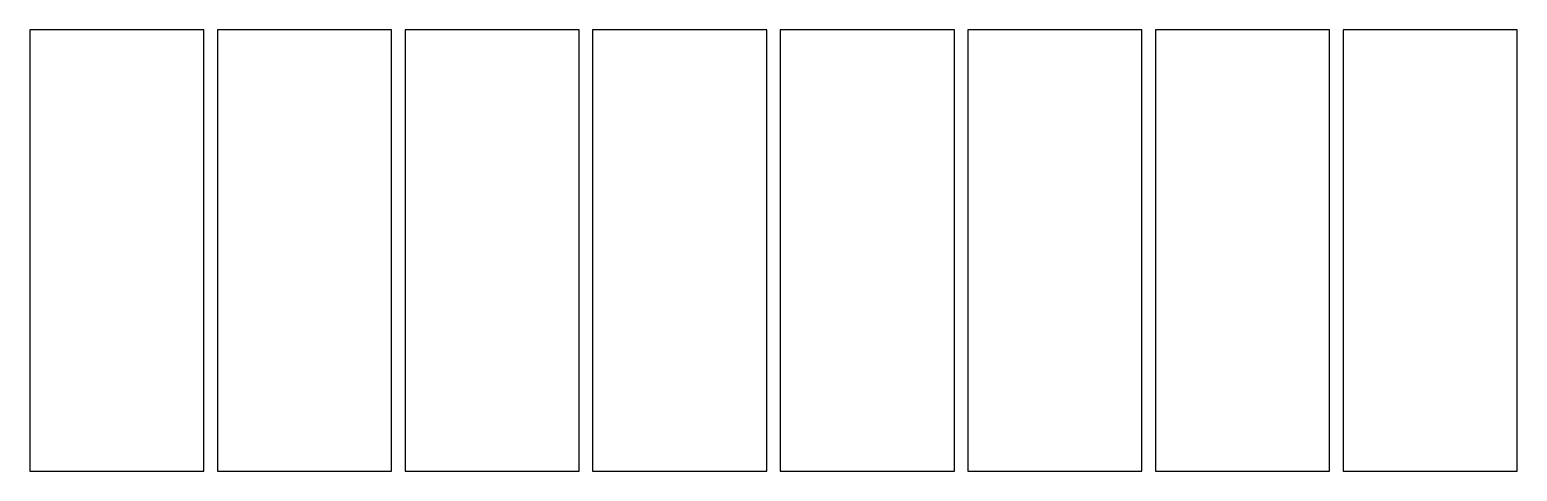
# Model space of a CAD drawing. Extents: x -46.2 to -25.7, y -11.1 to -5.1.
import ezdxf

# ---------------------------------------------------------------- set-up
doc = ezdxf.new("R2010")
doc.units = 0
doc.layers.add('CAPA_1', color=7, linetype='CONTINUOUS')

msp = doc.modelspace()

# ---------------------------------------------------------------- linework, layer by layer
at = {"layer": 'CAPA_1'}
for points in [[(-46.1591, -11.145), (-43.7591, -11.145), (-43.7591, -5.055), (-46.1591, -5.055), (-46.1591, -11.145)], [(-43.5728, -11.145), (-41.1728, -11.145), (-41.1728, -5.055), (-43.5728, -5.055), (-43.5728, -11.145)], [(-40.9864, -11.145), (-38.5864, -11.145), (-38.5864, -5.055), (-40.9864, -5.055), (-40.9864, -11.145)], [(-38.4001, -11.145), (-36.0001, -11.145), (-36.0001, -5.055), (-38.4001, -5.055), (-38.4001, -11.145)], [(-35.8137, -11.145), (-33.4137, -11.145), (-33.4137, -5.055), (-35.8137, -5.055), (-35.8137, -11.145)], [(-33.2274, -11.145), (-30.8274, -11.145), (-30.8274, -5.055), (-33.2274, -5.055), (-33.2274, -11.145)], [(-30.641, -11.145), (-28.241, -11.145), (-28.241, -5.055), (-30.641, -5.055), (-30.641, -11.145)], [(-28.0547, -11.145), (-25.6547, -11.145), (-25.6547, -5.055), (-28.0547, -5.055), (-28.0547, -11.145)]]:
    msp.add_lwpolyline(points, close=True, dxfattribs=at)

doc.saveas('drawing.dxf')
